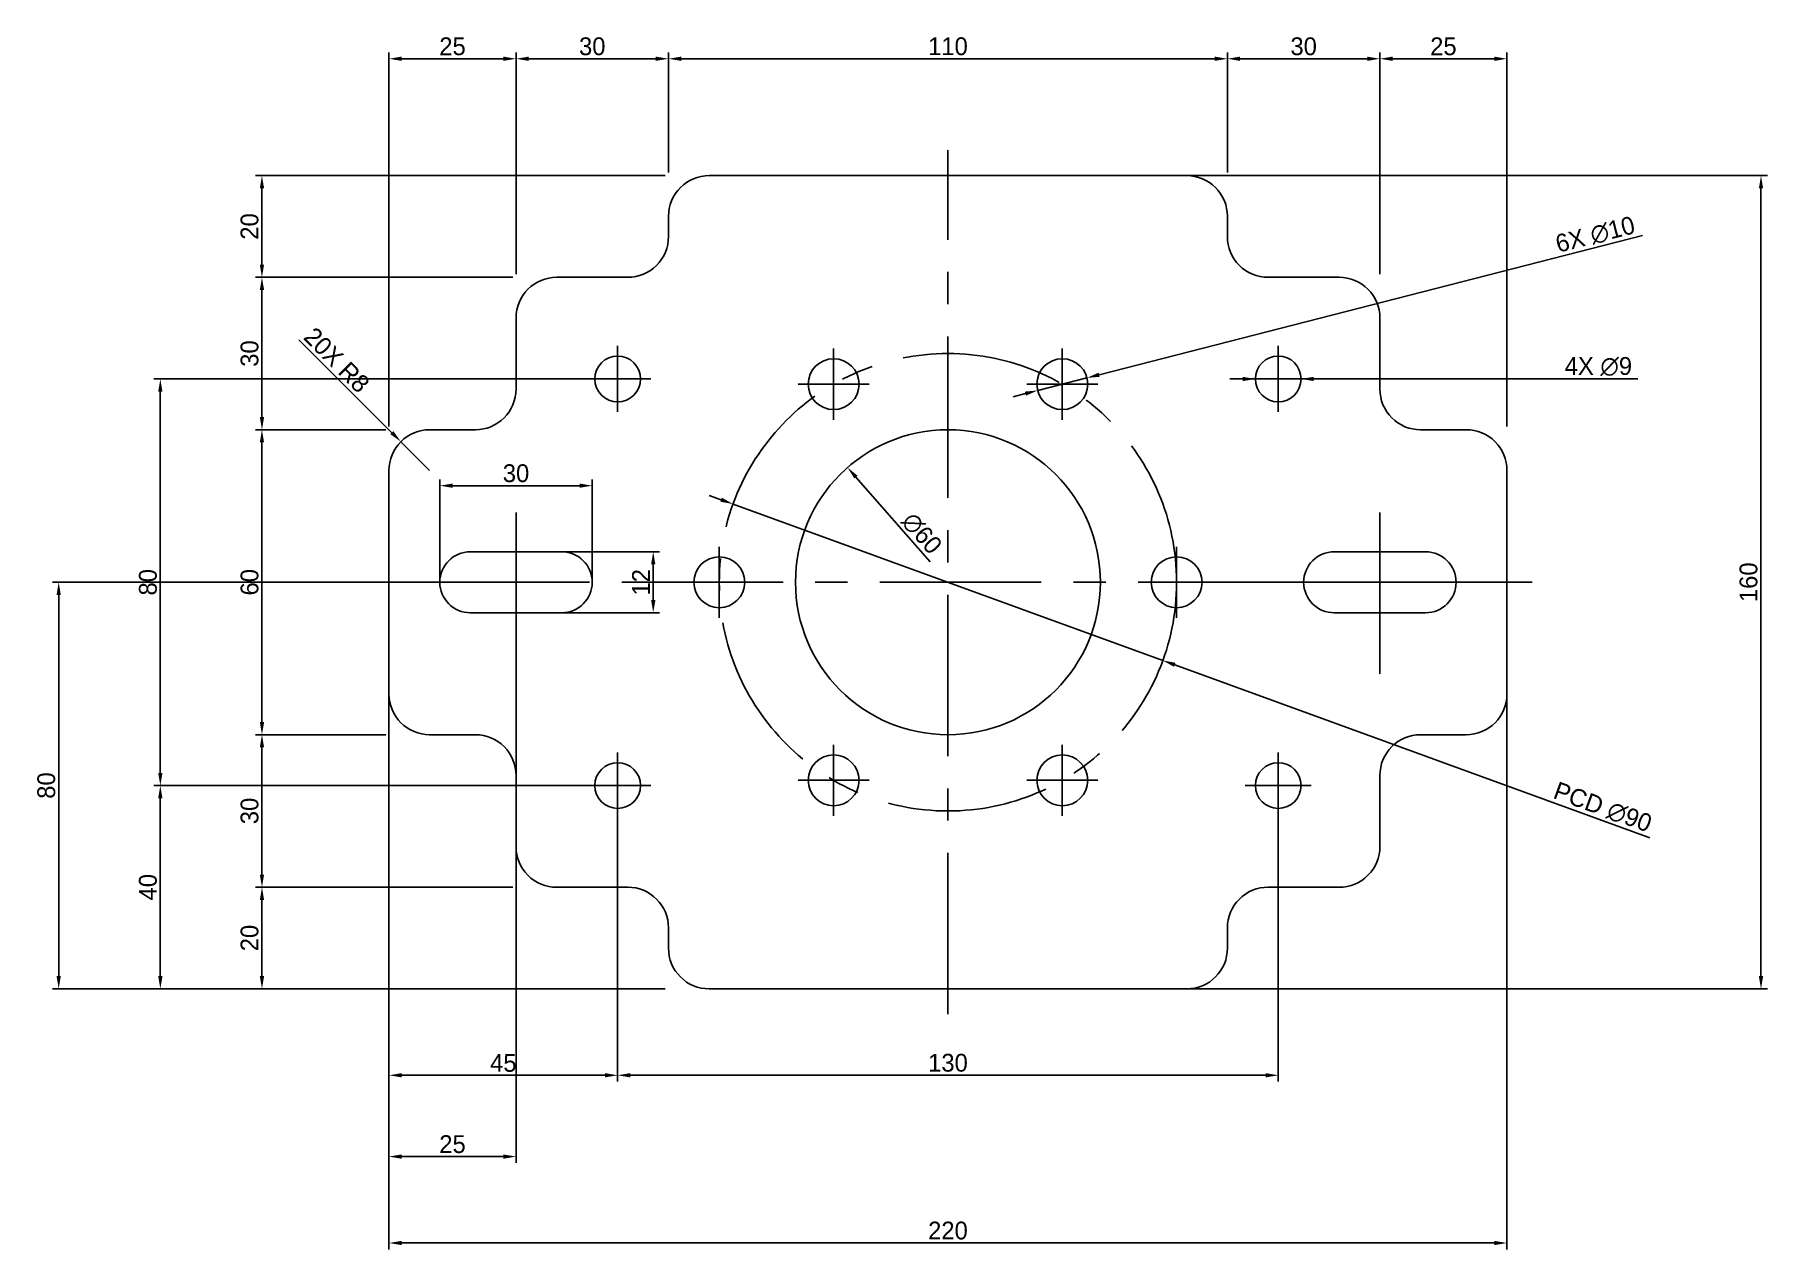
# Model space of a CAD drawing. Header units: millimetres. Extents: x -70 to 271, y -51 to 188.
import ezdxf

# ---------------------------------------------------------------- set-up
doc = ezdxf.new("R2010")
doc.units = ezdxf.units.MM
doc.linetypes.add('CENTER', pattern=[50.8, 31.75, -6.35, 6.35, -6.35])
for name, color, linetype in [('CENTER', 8, 'CENTER'), ('DIM', 3, 'Continuous'), ('HOLE', 7, 'Continuous'), ('OUTLINE', 7, 'Continuous')]:
    doc.layers.add(name, color=color, linetype=linetype)
doc.styles.add('AICAD-2D-DIM', font='seguisym.ttf')
doc.styles.get("Standard").update_dxf_attribs({"font": 'arial.ttf'})
doc.dimstyles.new('ISO-25', dxfattribs={"dimtxt": 2.5, "dimasz": 2.5, "dimexe": 1.25, "dimexo": 0.625, "dimtad": 1, "dimtxsty": 'Standard', "dimcen": 2.5, "dimadec": 0, "dimazin": 0, "dimtfac": 1, "dimtmove": 0, "dimatfit": 3, "dimfxl": 1, "dimarcsym": 0})

# ---------------------------------------------------------------- blocks, each defined once
blk = doc.blocks.new('*D1')
at = {"layer": 'Defpoints', "color": 0, "transparency": 16777216}
for p in [(0, 80), (220, 80), (220, -50)]:
    blk.add_point(p, dxfattribs=at)
at = {"layer": 'DIM', "color": 0, "lineweight": -2, "transparency": 16777216}
for p, q in [((0, 79.38), (0, -51.25)), ((220, 79.38), (220, -51.25)), ((2.5, -50), (217.5, -50))]:
    blk.add_line(p, q, dxfattribs=at)
at = {"layer": 'DIM', "color": 0, "transparency": 16777216}
for points in [[(2.5, -49.58), (2.5, -50.42), (0, -50)], [(217.5, -49.58), (217.5, -50.42), (220, -50)]]:
    blk.add_solid(points, dxfattribs=at)
at = {"layer": 'DIM', "color": 0, "transparency": 16777216, "insert": (110, -47.57), "char_height": 3.5, "attachment_point": 5, "style": 'AICAD-2D-DIM'}
blk.add_mtext('220', dxfattribs=at)
blk = doc.blocks.new('*D2')
at = {"layer": 'Defpoints', "color": 0, "transparency": 16777216}
for p in [(110, 160), (270, 160), (110, 0)]:
    blk.add_point(p, dxfattribs=at)
at = {"layer": 'DIM', "color": 0, "lineweight": -2, "transparency": 16777216}
for p, q in [((110.63, 160), (271.25, 160)), ((270, 2.5), (270, 157.5)), ((110.63, 0), (271.25, 0))]:
    blk.add_line(p, q, dxfattribs=at)
at = {"layer": 'DIM', "color": 0, "transparency": 16777216}
for points in [[(269.58, 157.5), (270.42, 157.5), (270, 160)], [(269.58, 2.5), (270.42, 2.5), (270, 0)]]:
    blk.add_solid(points, dxfattribs=at)
at = {"layer": 'DIM', "color": 0, "transparency": 16777216, "insert": (267.56, 80), "char_height": 3.5, "attachment_point": 5, "rotation": 90, "style": 'AICAD-2D-DIM'}
blk.add_mtext('160', dxfattribs=at)
blk = doc.blocks.new('*D3')
at = {"layer": 'Defpoints', "color": 0, "transparency": 16777216}
for p in [(25, 183), (25, 140), (0, 110)]:
    blk.add_point(p, dxfattribs=at)
at = {"layer": 'DIM', "color": 0, "lineweight": -2, "transparency": 16777216}
for p, q in [((0, 110.62), (0, 184.25)), ((25, 140.62), (25, 184.25)), ((2.5, 183), (22.5, 183))]:
    blk.add_line(p, q, dxfattribs=at)
at = {"layer": 'DIM', "color": 0, "transparency": 16777216}
for points in [[(2.5, 183.42), (2.5, 182.58), (0, 183)], [(22.5, 183.42), (22.5, 182.58), (25, 183)]]:
    blk.add_solid(points, dxfattribs=at)
at = {"layer": 'DIM', "color": 0, "transparency": 16777216, "insert": (12.5, 185.43), "char_height": 3.5, "attachment_point": 5, "style": 'AICAD-2D-DIM'}
blk.add_mtext('25', dxfattribs=at)
blk = doc.blocks.new('*D4')
at = {"layer": 'Defpoints', "color": 0, "transparency": 16777216}
for p in [(55, 183), (55, 160), (25, 140)]:
    blk.add_point(p, dxfattribs=at)
at = {"layer": 'DIM', "color": 0, "lineweight": -2, "transparency": 16777216}
for p, q in [((25, 140.62), (25, 184.25)), ((55, 160.62), (55, 184.25)), ((27.5, 183), (52.5, 183))]:
    blk.add_line(p, q, dxfattribs=at)
at = {"layer": 'DIM', "color": 0, "transparency": 16777216}
for points in [[(27.5, 183.42), (27.5, 182.58), (25, 183)], [(52.5, 183.42), (52.5, 182.58), (55, 183)]]:
    blk.add_solid(points, dxfattribs=at)
at = {"layer": 'DIM', "color": 0, "transparency": 16777216, "insert": (40, 185.43), "char_height": 3.5, "attachment_point": 5, "style": 'AICAD-2D-DIM'}
blk.add_mtext('30', dxfattribs=at)
blk = doc.blocks.new('*D5')
at = {"layer": 'Defpoints', "color": 0, "transparency": 16777216}
for p in [(165, 183), (55, 160), (165, 160)]:
    blk.add_point(p, dxfattribs=at)
at = {"layer": 'DIM', "color": 0, "lineweight": -2, "transparency": 16777216}
for p, q in [((55, 160.62), (55, 184.25)), ((165, 160.62), (165, 184.25)), ((57.5, 183), (162.5, 183))]:
    blk.add_line(p, q, dxfattribs=at)
at = {"layer": 'DIM', "color": 0, "transparency": 16777216}
for points in [[(57.5, 183.42), (57.5, 182.58), (55, 183)], [(162.5, 183.42), (162.5, 182.58), (165, 183)]]:
    blk.add_solid(points, dxfattribs=at)
at = {"layer": 'DIM', "color": 0, "transparency": 16777216, "insert": (110, 185.44), "char_height": 3.5, "attachment_point": 5, "style": 'AICAD-2D-DIM'}
blk.add_mtext('110', dxfattribs=at)
blk = doc.blocks.new('*D6')
at = {"layer": 'Defpoints', "color": 0, "transparency": 16777216}
for p in [(195, 183), (165, 160), (195, 140)]:
    blk.add_point(p, dxfattribs=at)
at = {"layer": 'DIM', "color": 0, "lineweight": -2, "transparency": 16777216}
for p, q in [((165, 160.62), (165, 184.25)), ((195, 140.62), (195, 184.25)), ((167.5, 183), (192.5, 183))]:
    blk.add_line(p, q, dxfattribs=at)
at = {"layer": 'DIM', "color": 0, "transparency": 16777216}
for points in [[(167.5, 183.42), (167.5, 182.58), (165, 183)], [(192.5, 183.42), (192.5, 182.58), (195, 183)]]:
    blk.add_solid(points, dxfattribs=at)
at = {"layer": 'DIM', "color": 0, "transparency": 16777216, "insert": (180, 185.43), "char_height": 3.5, "attachment_point": 5, "style": 'AICAD-2D-DIM'}
blk.add_mtext('30', dxfattribs=at)
blk = doc.blocks.new('*D7')
at = {"layer": 'Defpoints', "color": 0, "transparency": 16777216}
for p in [(220, 183), (195, 140), (220, 110)]:
    blk.add_point(p, dxfattribs=at)
at = {"layer": 'DIM', "color": 0, "lineweight": -2, "transparency": 16777216}
for p, q in [((195, 140.62), (195, 184.25)), ((220, 110.62), (220, 184.25)), ((197.5, 183), (217.5, 183))]:
    blk.add_line(p, q, dxfattribs=at)
at = {"layer": 'DIM', "color": 0, "transparency": 16777216}
for points in [[(197.5, 183.42), (197.5, 182.58), (195, 183)], [(217.5, 183.42), (217.5, 182.58), (220, 183)]]:
    blk.add_solid(points, dxfattribs=at)
at = {"layer": 'DIM', "color": 0, "transparency": 16777216, "insert": (207.5, 185.43), "char_height": 3.5, "attachment_point": 5, "style": 'AICAD-2D-DIM'}
blk.add_mtext('25', dxfattribs=at)
blk = doc.blocks.new('*D8')
at = {"layer": 'Defpoints', "color": 0, "transparency": 16777216}
for p in [(-25, 20), (25, 20), (55, 0)]:
    blk.add_point(p, dxfattribs=at)
at = {"layer": 'DIM', "color": 0, "lineweight": -2, "transparency": 16777216}
for p, q in [((24.38, 20), (-26.25, 20)), ((-25, 2.5), (-25, 17.5)), ((54.38, 0), (-26.25, 0))]:
    blk.add_line(p, q, dxfattribs=at)
at = {"layer": 'DIM', "color": 0, "transparency": 16777216}
for points in [[(-25.42, 17.5), (-24.58, 17.5), (-25, 20)], [(-25.42, 2.5), (-24.58, 2.5), (-25, 0)]]:
    blk.add_solid(points, dxfattribs=at)
at = {"layer": 'DIM', "color": 0, "transparency": 16777216, "insert": (-27.43, 10), "char_height": 3.5, "attachment_point": 5, "rotation": 90, "style": 'AICAD-2D-DIM'}
blk.add_mtext('20', dxfattribs=at)
blk = doc.blocks.new('*D9')
at = {"layer": 'Defpoints', "color": 0, "transparency": 16777216}
for p in [(-25, 50), (0, 50), (25, 20)]:
    blk.add_point(p, dxfattribs=at)
at = {"layer": 'DIM', "color": 0, "lineweight": -2, "transparency": 16777216}
for p, q in [((-0.63, 50), (-26.25, 50)), ((-25, 22.5), (-25, 47.5)), ((24.38, 20), (-26.25, 20))]:
    blk.add_line(p, q, dxfattribs=at)
at = {"layer": 'DIM', "color": 0, "transparency": 16777216}
for points in [[(-25.42, 47.5), (-24.58, 47.5), (-25, 50)], [(-25.42, 22.5), (-24.58, 22.5), (-25, 20)]]:
    blk.add_solid(points, dxfattribs=at)
at = {"layer": 'DIM', "color": 0, "transparency": 16777216, "insert": (-27.43, 35), "char_height": 3.5, "attachment_point": 5, "rotation": 90, "style": 'AICAD-2D-DIM'}
blk.add_mtext('30', dxfattribs=at)
blk = doc.blocks.new('*D10')
at = {"layer": 'Defpoints', "color": 0, "transparency": 16777216}
for p in [(-25, 110), (0, 110), (0, 50)]:
    blk.add_point(p, dxfattribs=at)
at = {"layer": 'DIM', "color": 0, "lineweight": -2, "transparency": 16777216}
for p, q in [((-0.63, 110), (-26.25, 110)), ((-25, 52.5), (-25, 107.5)), ((-0.63, 50), (-26.25, 50))]:
    blk.add_line(p, q, dxfattribs=at)
at = {"layer": 'DIM', "color": 0, "transparency": 16777216}
for points in [[(-25.42, 107.5), (-24.58, 107.5), (-25, 110)], [(-25.42, 52.5), (-24.58, 52.5), (-25, 50)]]:
    blk.add_solid(points, dxfattribs=at)
at = {"layer": 'DIM', "color": 0, "transparency": 16777216, "insert": (-27.43, 80), "char_height": 3.5, "attachment_point": 5, "rotation": 90, "style": 'AICAD-2D-DIM'}
blk.add_mtext('60', dxfattribs=at)
blk = doc.blocks.new('*D11')
at = {"layer": 'Defpoints', "color": 0, "transparency": 16777216}
for p in [(-25, 140), (25, 140), (0, 110)]:
    blk.add_point(p, dxfattribs=at)
at = {"layer": 'DIM', "color": 0, "lineweight": -2, "transparency": 16777216}
for p, q in [((24.38, 140), (-26.25, 140)), ((-25, 112.5), (-25, 137.5)), ((-0.63, 110), (-26.25, 110))]:
    blk.add_line(p, q, dxfattribs=at)
at = {"layer": 'DIM', "color": 0, "transparency": 16777216}
for points in [[(-25.42, 137.5), (-24.58, 137.5), (-25, 140)], [(-25.42, 112.5), (-24.58, 112.5), (-25, 110)]]:
    blk.add_solid(points, dxfattribs=at)
at = {"layer": 'DIM', "color": 0, "transparency": 16777216, "insert": (-27.43, 125), "char_height": 3.5, "attachment_point": 5, "rotation": 90, "style": 'AICAD-2D-DIM'}
blk.add_mtext('30', dxfattribs=at)
blk = doc.blocks.new('*D12')
at = {"layer": 'Defpoints', "color": 0, "transparency": 16777216}
for p in [(-25, 160), (55, 160), (25, 140)]:
    blk.add_point(p, dxfattribs=at)
at = {"layer": 'DIM', "color": 0, "lineweight": -2, "transparency": 16777216}
for p, q in [((54.38, 160), (-26.25, 160)), ((-25, 142.5), (-25, 157.5)), ((24.38, 140), (-26.25, 140))]:
    blk.add_line(p, q, dxfattribs=at)
at = {"layer": 'DIM', "color": 0, "transparency": 16777216}
for points in [[(-25.42, 157.5), (-24.58, 157.5), (-25, 160)], [(-25.42, 142.5), (-24.58, 142.5), (-25, 140)]]:
    blk.add_solid(points, dxfattribs=at)
at = {"layer": 'DIM', "color": 0, "transparency": 16777216, "insert": (-27.43, 150), "char_height": 3.5, "attachment_point": 5, "rotation": 90, "style": 'AICAD-2D-DIM'}
blk.add_mtext('20', dxfattribs=at)
blk = doc.blocks.new('*D13')
at = {"layer": 'Defpoints', "color": 0, "transparency": 16777216}
for p in [(0, 50), (45, 40), (45, -17)]:
    blk.add_point(p, dxfattribs=at)
at = {"layer": 'DIM', "color": 0, "lineweight": -2, "transparency": 16777216}
for p, q in [((0, 49.38), (0, -18.25)), ((45, 39.38), (45, -18.25)), ((2.5, -17), (42.5, -17))]:
    blk.add_line(p, q, dxfattribs=at)
at = {"layer": 'DIM', "color": 0, "transparency": 16777216}
for points in [[(2.5, -16.58), (2.5, -17.42), (0, -17)], [(42.5, -16.58), (42.5, -17.42), (45, -17)]]:
    blk.add_solid(points, dxfattribs=at)
at = {"layer": 'DIM', "color": 0, "transparency": 16777216, "insert": (22.5, -14.59), "char_height": 3.5, "attachment_point": 5, "style": 'AICAD-2D-DIM'}
blk.add_mtext('45', dxfattribs=at)
blk = doc.blocks.new('*D14')
at = {"layer": 'Defpoints', "color": 0, "transparency": 16777216}
for p in [(45, 40), (175, 40), (175, -17)]:
    blk.add_point(p, dxfattribs=at)
at = {"layer": 'DIM', "color": 0, "lineweight": -2, "transparency": 16777216}
for p, q in [((45, 39.38), (45, -18.25)), ((175, 39.38), (175, -18.25)), ((47.5, -17), (172.5, -17))]:
    blk.add_line(p, q, dxfattribs=at)
at = {"layer": 'DIM', "color": 0, "transparency": 16777216}
for points in [[(47.5, -16.58), (47.5, -17.42), (45, -17)], [(172.5, -16.58), (172.5, -17.42), (175, -17)]]:
    blk.add_solid(points, dxfattribs=at)
at = {"layer": 'DIM', "color": 0, "transparency": 16777216, "insert": (110, -14.56), "char_height": 3.5, "attachment_point": 5, "style": 'AICAD-2D-DIM'}
blk.add_mtext('130', dxfattribs=at)
blk = doc.blocks.new('*D15')
at = {"layer": 'Defpoints', "color": 0, "transparency": 16777216}
for p in [(-45, 40), (45, 40), (55, 0)]:
    blk.add_point(p, dxfattribs=at)
at = {"layer": 'DIM', "color": 0, "lineweight": -2, "transparency": 16777216}
for p, q in [((44.38, 40), (-46.25, 40)), ((-45, 2.5), (-45, 37.5)), ((54.38, 0), (-46.25, 0))]:
    blk.add_line(p, q, dxfattribs=at)
at = {"layer": 'DIM', "color": 0, "transparency": 16777216}
for points in [[(-45.42, 37.5), (-44.58, 37.5), (-45, 40)], [(-45.42, 2.5), (-44.58, 2.5), (-45, 0)]]:
    blk.add_solid(points, dxfattribs=at)
at = {"layer": 'DIM', "color": 0, "transparency": 16777216, "insert": (-47.43, 20), "char_height": 3.5, "attachment_point": 5, "rotation": 90, "style": 'AICAD-2D-DIM'}
blk.add_mtext('40', dxfattribs=at)
blk = doc.blocks.new('*D16')
at = {"layer": 'Defpoints', "color": 0, "transparency": 16777216}
for p in [(-45, 120), (45, 120), (45, 40)]:
    blk.add_point(p, dxfattribs=at)
at = {"layer": 'DIM', "color": 0, "lineweight": -2, "transparency": 16777216}
for p, q in [((44.38, 120), (-46.25, 120)), ((-45, 42.5), (-45, 117.5)), ((44.38, 40), (-46.25, 40))]:
    blk.add_line(p, q, dxfattribs=at)
at = {"layer": 'DIM', "color": 0, "transparency": 16777216}
for points in [[(-45.42, 117.5), (-44.58, 117.5), (-45, 120)], [(-45.42, 42.5), (-44.58, 42.5), (-45, 40)]]:
    blk.add_solid(points, dxfattribs=at)
at = {"layer": 'DIM', "color": 0, "transparency": 16777216, "insert": (-47.43, 80), "char_height": 3.5, "attachment_point": 5, "rotation": 90, "style": 'AICAD-2D-DIM'}
blk.add_mtext('80', dxfattribs=at)
blk = doc.blocks.new('*D17')
at = {"layer": 'Defpoints', "color": 0, "transparency": 16777216}
for p in [(25, 80), (0, 50), (25, -33)]:
    blk.add_point(p, dxfattribs=at)
at = {"layer": 'DIM', "color": 0, "lineweight": -2, "transparency": 16777216}
for p, q in [((25, 79.38), (25, -34.25)), ((0, 49.38), (0, -34.25)), ((2.5, -33), (22.5, -33))]:
    blk.add_line(p, q, dxfattribs=at)
at = {"layer": 'DIM', "color": 0, "transparency": 16777216}
for points in [[(2.5, -32.58), (2.5, -33.42), (0, -33)], [(22.5, -32.58), (22.5, -33.42), (25, -33)]]:
    blk.add_solid(points, dxfattribs=at)
at = {"layer": 'DIM', "color": 0, "transparency": 16777216, "insert": (12.5, -30.57), "char_height": 3.5, "attachment_point": 5, "style": 'AICAD-2D-DIM'}
blk.add_mtext('25', dxfattribs=at)
blk = doc.blocks.new('*D18')
at = {"layer": 'Defpoints', "color": 0, "transparency": 16777216}
for p in [(-65, 80), (25, 80), (55, 0)]:
    blk.add_point(p, dxfattribs=at)
at = {"layer": 'DIM', "color": 0, "lineweight": -2, "transparency": 16777216}
for p, q in [((24.38, 80), (-66.25, 80)), ((-65, 2.5), (-65, 77.5)), ((54.38, 0), (-66.25, 0))]:
    blk.add_line(p, q, dxfattribs=at)
at = {"layer": 'DIM', "color": 0, "transparency": 16777216}
for points in [[(-65.42, 77.5), (-64.58, 77.5), (-65, 80)], [(-65.42, 2.5), (-64.58, 2.5), (-65, 0)]]:
    blk.add_solid(points, dxfattribs=at)
at = {"layer": 'DIM', "color": 0, "transparency": 16777216, "insert": (-67.43, 40), "char_height": 3.5, "attachment_point": 5, "rotation": 90, "style": 'AICAD-2D-DIM'}
blk.add_mtext('80', dxfattribs=at)
blk = doc.blocks.new('*D19')
at = {"layer": 'Defpoints', "color": 0, "transparency": 16777216}
for p in [(40, 99), (10, 80), (40, 80)]:
    blk.add_point(p, dxfattribs=at)
at = {"layer": 'DIM', "color": 0, "lineweight": -2, "transparency": 16777216}
for p, q in [((10, 80.62), (10, 100.25)), ((12.5, 99), (37.5, 99)), ((40, 80.62), (40, 100.25))]:
    blk.add_line(p, q, dxfattribs=at)
at = {"layer": 'DIM', "color": 0, "transparency": 16777216}
for points in [[(12.5, 99.42), (12.5, 98.58), (10, 99)], [(37.5, 99.42), (37.5, 98.58), (40, 99)]]:
    blk.add_solid(points, dxfattribs=at)
at = {"layer": 'DIM', "color": 0, "transparency": 16777216, "insert": (25, 101.43), "char_height": 3.5, "attachment_point": 5, "style": 'AICAD-2D-DIM'}
blk.add_mtext('30', dxfattribs=at)
blk = doc.blocks.new('*D20')
at = {"layer": 'Defpoints', "color": 0, "transparency": 16777216}
for p in [(25, 86), (52, 86), (25, 74)]:
    blk.add_point(p, dxfattribs=at)
at = {"layer": 'DIM', "color": 0, "lineweight": -2, "transparency": 16777216}
for p, q in [((25.63, 86), (53.25, 86)), ((52, 76.5), (52, 83.5)), ((25.63, 74), (53.25, 74))]:
    blk.add_line(p, q, dxfattribs=at)
at = {"layer": 'DIM', "color": 0, "transparency": 16777216}
for points in [[(51.58, 83.5), (52.42, 83.5), (52, 86)], [(51.58, 76.5), (52.42, 76.5), (52, 74)]]:
    blk.add_solid(points, dxfattribs=at)
at = {"layer": 'DIM', "color": 0, "transparency": 16777216, "insert": (49.59, 80), "char_height": 3.5, "attachment_point": 5, "rotation": 90, "style": 'AICAD-2D-DIM'}
blk.add_mtext('12', dxfattribs=at)
blk = doc.blocks.new('*D21')
at = {"layer": 'Defpoints', "color": 0, "transparency": 16777216}
for p in [(90.24, 102.58), (129.76, 57.42)]:
    blk.add_point(p, dxfattribs=at)
at = {"layer": 'DIM', "color": 0, "lineweight": -2, "transparency": 16777216}
blk.add_line((106.51, 83.99), (91.89, 100.7), dxfattribs=at)
at = {"layer": 'DIM', "color": 0, "transparency": 16777216}
blk.add_solid([(92.2, 100.97), (91.58, 100.42), (90.24, 102.58)], dxfattribs=at)
at = {"layer": 'DIM', "color": 0, "transparency": 16777216, "insert": (104.84, 89.61), "char_height": 3.5, "attachment_point": 5, "rotation": 311.1859, "style": 'AICAD-2D-DIM'}
blk.add_mtext('∅60', dxfattribs=at)
blk = doc.blocks.new('*D22')
at = {"layer": 'Defpoints', "color": 0, "transparency": 16777216}
for p in [(67.71, 95.39), (152.29, 64.61)]:
    blk.add_point(p, dxfattribs=at)
at = {"layer": 'DIM', "color": 0, "lineweight": -2, "transparency": 16777216}
for p, q in [((65.36, 96.25), (63.02, 97.1)), ((67.71, 95.39), (152.29, 64.61)), ((248.12, 29.73), (154.64, 63.75))]:
    blk.add_line(p, q, dxfattribs=at)
at = {"layer": 'DIM', "color": 0, "transparency": 16777216}
for points in [[(65.51, 96.64), (65.22, 95.85), (67.71, 95.39)], [(154.78, 64.15), (154.49, 63.36), (152.29, 64.61)]]:
    blk.add_solid(points, dxfattribs=at)
at = {"layer": 'DIM', "color": 0, "transparency": 16777216, "insert": (238.84, 35.71), "char_height": 3.5, "attachment_point": 5, "rotation": 340, "style": 'AICAD-2D-DIM'}
blk.add_mtext('PCD ∅90', dxfattribs=at)
blk = doc.blocks.new('*D23')
at = {"layer": 'Defpoints', "color": 0, "transparency": 16777216}
for p in [(137.34, 120.21), (127.66, 117.73)]:
    blk.add_point(p, dxfattribs=at)
at = {"layer": 'DIM', "color": 0, "lineweight": -2, "transparency": 16777216}
for p, q in [((246.7, 148.23), (139.77, 120.83)), ((127.66, 117.73), (137.34, 120.21)), ((125.23, 117.11), (122.81, 116.49))]:
    blk.add_line(p, q, dxfattribs=at)
at = {"layer": 'DIM', "color": 0, "transparency": 16777216}
for points in [[(139.66, 121.24), (139.87, 120.43), (137.34, 120.21)], [(125.13, 117.51), (125.34, 116.71), (127.66, 117.73)]]:
    blk.add_solid(points, dxfattribs=at)
at = {"layer": 'DIM', "color": 0, "transparency": 16777216, "insert": (237.39, 148.37), "char_height": 3.5, "attachment_point": 5, "rotation": 14.37, "style": 'AICAD-2D-DIM'}
blk.add_mtext('6X ∅10', dxfattribs=at)
blk = doc.blocks.new('*D24')
at = {"layer": 'Defpoints', "color": 0, "transparency": 16777216}
for p in [(170.5, 120), (179.5, 120)]:
    blk.add_point(p, dxfattribs=at)
at = {"layer": 'DIM', "color": 0, "lineweight": -2, "transparency": 16777216}
for p, q in [((168, 120), (165.5, 120)), ((170.5, 120), (179.5, 120)), ((245.74, 120), (182, 120))]:
    blk.add_line(p, q, dxfattribs=at)
at = {"layer": 'DIM', "color": 0, "transparency": 16777216}
for points in [[(168, 120.42), (168, 119.58), (170.5, 120)], [(182, 120.42), (182, 119.58), (179.5, 120)]]:
    blk.add_solid(points, dxfattribs=at)
at = {"layer": 'DIM', "color": 0, "transparency": 16777216, "insert": (238, 122.44), "char_height": 3.5, "attachment_point": 5, "style": 'AICAD-2D-DIM'}
blk.add_mtext('4X ∅9', dxfattribs=at)
blk = doc.blocks.new('*D25')
at = {"layer": 'Defpoints', "color": 0, "transparency": 16777216}
for p in [(2.34, 107.66), (8, 102)]:
    blk.add_point(p, dxfattribs=at)
at = {"layer": 'DIM', "color": 0, "lineweight": -2, "transparency": 16777216}
for p, q in [((-17.72, 127.72), (0.58, 109.42)), ((8, 102), (2.34, 107.66))]:
    blk.add_line(p, q, dxfattribs=at)
at = {"layer": 'DIM', "color": 0, "transparency": 16777216}
blk.add_solid([(0.87, 109.72), (0.28, 109.13), (2.34, 107.66)], dxfattribs=at)
at = {"layer": 'DIM', "color": 0, "transparency": 16777216, "insert": (-10.28, 123.72), "char_height": 3.5, "attachment_point": 5, "rotation": 315, "style": 'AICAD-2D-DIM'}
blk.add_mtext('20X R8', dxfattribs=at)

msp = doc.modelspace()

# ---------------------------------------------------------------- linework, layer by layer
at = {"layer": 'CENTER'}
for p, q in [((110, -5), (110, 165)), ((45, 113.5), (45, 126.5)), ((175, 113.5), (175, 126.5)), ((87.5, 111.971), (87.5, 125.971)), ((132.5, 111.971), (132.5, 125.971)), ((38.5, 120), (51.5, 120)), ((168.5, 120), (181.5, 120)), ((80.5, 118.971), (94.5, 118.971)), ((125.5, 118.971), (139.5, 118.971)), ((25, 62), (25, 98)), ((195, 62), (195, 98)), ((65, 73), (65, 87)), ((155, 73), (155, 87)), ((-5, 80), (225, 80)), ((7, 80), (43, 80)), ((58, 80), (72, 80)), ((148, 80), (162, 80)), ((177, 80), (213, 80)), ((87.5, 34.029), (87.5, 48.029)), ((132.5, 34.029), (132.5, 48.029)), ((45, 33.5), (45, 46.5)), ((175, 33.5), (175, 46.5)), ((80.5, 41.029), (94.5, 41.029)), ((125.5, 41.029), (139.5, 41.029)), ((38.5, 40), (51.5, 40)), ((168.5, 40), (181.5, 40))]:
    msp.add_line(p, q, dxfattribs=at)
msp.add_circle((110, 80), 45, dxfattribs=at)
at = {"layer": 'HOLE'}
for points in [[(16, 74), (34, 74, 1), (34, 86), (16, 86, 1)], [(186, 74), (204, 74, 1), (204, 86), (186, 86, 1)]]:
    msp.add_lwpolyline(points, format="xyb", close=True, dxfattribs=at)
for centre, radius in [((45, 120), 4.5), ((87.5, 118.971), 5), ((132.5, 118.971), 5), ((175, 120), 4.5), ((110, 80), 30), ((65, 80), 5), ((155, 80), 5), ((45, 40), 4.5), ((87.5, 41.029), 5), ((132.5, 41.029), 5), ((175, 40), 4.5)]:
    msp.add_circle(centre, radius, dxfattribs=at)
at = {"layer": 'OUTLINE'}
msp.add_lwpolyline([(0, 58, 0.4142136), (8, 50), (17, 50, -0.4142136), (25, 42), (25, 28, 0.4142136), (33, 20), (47, 20, -0.4142136), (55, 12), (55, 8, 0.4142136), (63, 0), (157, 0, 0.4142136), (165, 8), (165, 12, -0.4142136), (173, 20), (187, 20, 0.4142136), (195, 28), (195, 42, -0.4142136), (203, 50), (212, 50, 0.4142136), (220, 58), (220, 102, 0.4142136), (212, 110), (203, 110, -0.4142136), (195, 118), (195, 132, 0.4142136), (187, 140), (173, 140, -0.4142136), (165, 148), (165, 152, 0.4142136), (157, 160), (63, 160, 0.4142136), (55, 152), (55, 148, -0.4142136), (47, 140), (33, 140, 0.4142136), (25, 132), (25, 118, -0.4142136), (17, 110), (8, 110, 0.4142136), (0, 102)], format="xyb", close=True, dxfattribs=at)

# ---------------------------------------------------------------- dimensions: what is measured, and where the dimension line sits
at = {"layer": 'DIM'}
for base, p1, p2, picture, middle in [((25, 183), (0, 110), (25, 140), '*D3', (12.5, 185.435)), ((55, 183), (25, 140), (55, 160), '*D4', (40, 185.435)), ((165, 183), (55, 160), (165, 160), '*D5', (110, 185.445)), ((195, 183), (165, 160), (195, 140), '*D6', (180, 185.435)), ((220, 183), (195, 140), (220, 110), '*D7', (207.5, 185.435)), ((40, 99), (10, 80), (40, 80), '*D19', (25, 101.435)), ((220, -50), (0, 80), (220, 80), '*D1', (110, -47.565)), ((25, -33), (0, 50), (25, 80), '*D17', (12.5, -30.565)), ((45, -17), (0, 50), (45, 40), '*D13', (22.5, -14.594)), ((175, -17), (45, 40), (175, 40), '*D14', (110, -14.555))]:
    dim = msp.add_linear_dim(base=base, p1=p1, p2=p2, dimstyle='ISO-25', override={"dimscale": 1, "dimtxt": 3.5, "dimasz": 2.5, "dimdec": 2, "dimzin": 8, "dimtxsty": 'AICAD-2D-DIM'}, dxfattribs=at)
    dim.commit()
    dim.dimension.update_dxf_attribs({"geometry": picture, "text_midpoint": middle})
for base, p1, p2, picture, middle in [((-25, 160), (25, 140), (55, 160), '*D12', (-27.435, 150)), ((270, 160), (110, 0), (110, 160), '*D2', (267.555, 80)), ((-25, 140), (0, 110), (25, 140), '*D11', (-27.435, 125)), ((-45, 120), (45, 40), (45, 120), '*D16', (-47.435, 80)), ((-25, 110), (0, 50), (0, 110), '*D10', (-27.435, 80)), ((52, 86), (25, 74), (25, 86), '*D20', (49.586, 80)), ((-65, 80), (55, 0), (25, 80), '*D18', (-67.435, 40)), ((-25, 50), (25, 20), (0, 50), '*D9', (-27.435, 35)), ((-45, 40), (55, 0), (45, 40), '*D15', (-47.435, 20)), ((-25, 20), (55, 0), (25, 20), '*D8', (-27.435, 10))]:
    dim = msp.add_linear_dim(base=base, p1=p1, p2=p2, angle=90, dimstyle='ISO-25', override={"dimscale": 1, "dimtxt": 3.5, "dimasz": 2.5, "dimdec": 2, "dimzin": 8, "dimtxsty": 'AICAD-2D-DIM'}, dxfattribs=at)
    dim.commit()
    dim.dimension.update_dxf_attribs({"geometry": picture, "text_midpoint": middle})
for p1, p2, text, picture, middle in [((127.656, 117.73), (137.344, 120.212), '6X <>', '*D23', (238, 146)), ((170.5, 120), (179.5, 120), '4X <>', '*D24', (238, 120)), ((67.714, 95.391), (152.286, 64.609), 'PCD <>', '*D22', (238, 33.412))]:
    dim = msp.add_diameter_dim_2p(p1=p1, p2=p2, text=text, dimstyle='ISO-25', override={"dimscale": 1, "dimtxt": 3.5, "dimasz": 2.5, "dimdec": 2, "dimzin": 8, "dimtxsty": 'AICAD-2D-DIM'}, dxfattribs=at)
    dim.commit()
    dim.dimension.update_dxf_attribs({"geometry": picture, "text_midpoint": middle, "dimtype": 163})
dim = msp.add_radius_dim(center=(8, 102), mpoint=(2.343, 107.657), text='20X <>', dimstyle='ISO-25', override={"dimscale": 1, "dimtxt": 3.5, "dimasz": 2.5, "dimdec": 2, "dimzin": 8, "dimtxsty": 'AICAD-2D-DIM'}, dxfattribs=at)
dim.commit()
dim.dimension.update_dxf_attribs({"geometry": '*D25', "text_midpoint": (-12, 122), "dimtype": 164})
dim = msp.add_diameter_dim_2p(p1=(129.755, 57.423), p2=(90.245, 102.577), dimstyle='ISO-25', override={"dimscale": 1, "dimtxt": 3.5, "dimasz": 2.5, "dimdec": 2, "dimzin": 8, "dimtxsty": 'AICAD-2D-DIM'}, dxfattribs=at)
dim.commit()
dim.dimension.update_dxf_attribs({"geometry": '*D21', "text_midpoint": (103, 88), "dimtype": 163})

doc.saveas('drawing.dxf')
